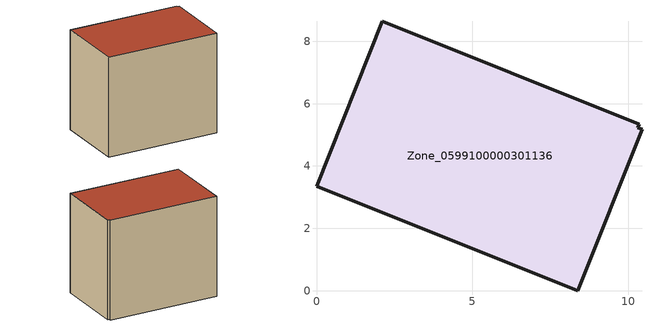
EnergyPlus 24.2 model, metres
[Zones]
Zone_0599100000301136
 floor ground (C_G): 10.35,5.35 10.3,5.23 10.45,5.18 8.38,0 0,3.35 2.11,8.64 z0.44
 wall outside (C_F): 10.35,5.35 2.11,8.64 0,3.35 8.38,0 10.45,5.18 10.3,5.23 10.35,5.35 z0.44:8.38
 roof outside (C_R): 10.3,5.23 10.35,5.35 2.11,8.64 0,3.35 8.38,0 10.45,5.18 z8.38
[BUILDING]
Pand.0599100000301136: North Axis=0; Terrain=City; Loads Convergence Tolerance Value=0.04; Temperature Convergence Tolerance Value=0.4; Solar Distribution=FullExterior; Maximum Number of Warmup Days=25; Minimum Number of Warmup Days=1
[Site:Location]
Rotterdam.The.Hague.AP_ZH_NLD Design_Conditions: Latitude=51.96; Longitude=4.45; Time Zone=1; Elevation=-4.5
[SITE:GROUNDTEMPERATURE:BUILDINGSURFACE]
18, 18, 18, 18, 18, 18, 18, 18, 18, 18, 18, 18
[MATERIAL] Thermal Absorptance=0.9; Solar Absorptance=0.7; Visible Absorptance=0.7
Name | Roughness | Thickness | Conductivity | Density | Specific Heat
G.TI.1975-1991 | MediumSmooth | 0.15 | 0.288461 | 540 | 1210
F.TI.1975-1991 | Rough | 0.3 | 0.230769 | 1920 | 840
R.TI.1975-1991 | MediumRough | 0.2 | 0.153846 | 1500 | 1000
[CONSTRUCTION]
C_G: G.TI.1975-1991
C_F: F.TI.1975-1991
C_R: R.TI.1975-1991
[ZONE]
Zone_0599100000301136: Type=1; Multiplier=1; Ceiling Height=Autocalculate; Volume=Autocalculate; Floor Area=autocalculate; Part of Total Floor Area=Yes
[ZONEINFILTRATION:DESIGNFLOWRATE]
Infil_Zone_0599100000301136: Zone or ZoneList or Space or SpaceList=Zone_0599100000301136; Schedule=AlwaysOn; Design Flow Rate Calculation Method=Flow/Area; Flow Rate per Floor Area=0.003; Constant Term Coefficient=1; Temperature Term Coefficient=0; Velocity Term Coefficient=0; Velocity Squared Term Coefficient=0
[HVACTEMPLATE:ZONE:IDEALLOADSAIRSYSTEM]
Zone_0599100000301136: Maximum Heating Supply Air Temperature=50; Minimum Cooling Supply Air Temperature=13; Maximum Heating Supply Air Humidity Ratio=0.0156; Minimum Cooling Supply Air Humidity Ratio=0.0077; Heating Limit=NoLimit; Cooling Limit=NoLimit; Dehumidification Control Type=ConstantSensibleHeatRatio; Cooling Sensible Heat Ratio=0.7; Dehumidification Setpoint=60; Humidification Control Type=None; Humidification Setpoint=30; Outdoor Air Method=None; Outdoor Air Flow Rate per Person=0.00944; Outdoor Air Flow Rate per Zone Floor Area=0; Outdoor Air Flow Rate per Zone=0; Demand Controlled Ventilation Type=None; Outdoor Air Economizer Type=NoEconomizer; Heat Recovery Type=None; Sensible Heat Recovery Effectiveness=0.7; Latent Heat Recovery Effectiveness=0.65
[ZONECONTROL:THERMOSTAT]
ThermostatControl_Zone_0599100000301136: Zone or ZoneList=Zone_0599100000301136; Control Type Schedule=DualSetpointControlType; Control 1=Thermostat_Zone_0599100000301136; Temperature Difference Between Cutout And Setpoint=0
[THERMOSTATSETPOINT:DUALSETPOINT]
Thermostat_Zone_0599100000301136: Heating Setpoint Temperature Schedule=HeatingSetpoint_Zone_0599100000301136; Cooling Setpoint Temperature Schedule=CoolingSetpoint_Zone_0599100000301136
[SCHEDULE:COMPACT]
HeatingSetpoint_Zone_0599100000301136: Through: 12/31, For: AllDays, Until: 24:00, 21
CoolingSetpoint_Zone_0599100000301136: Through: 12/31, For: AllDays, Until: 24:00, 24
DualSetpointControlType: Through: 12/31, For: AllDays, Until: 24:00, 4
AlwaysOn: Through: 12/31, For: AllDays, Until: 24:00, 1
